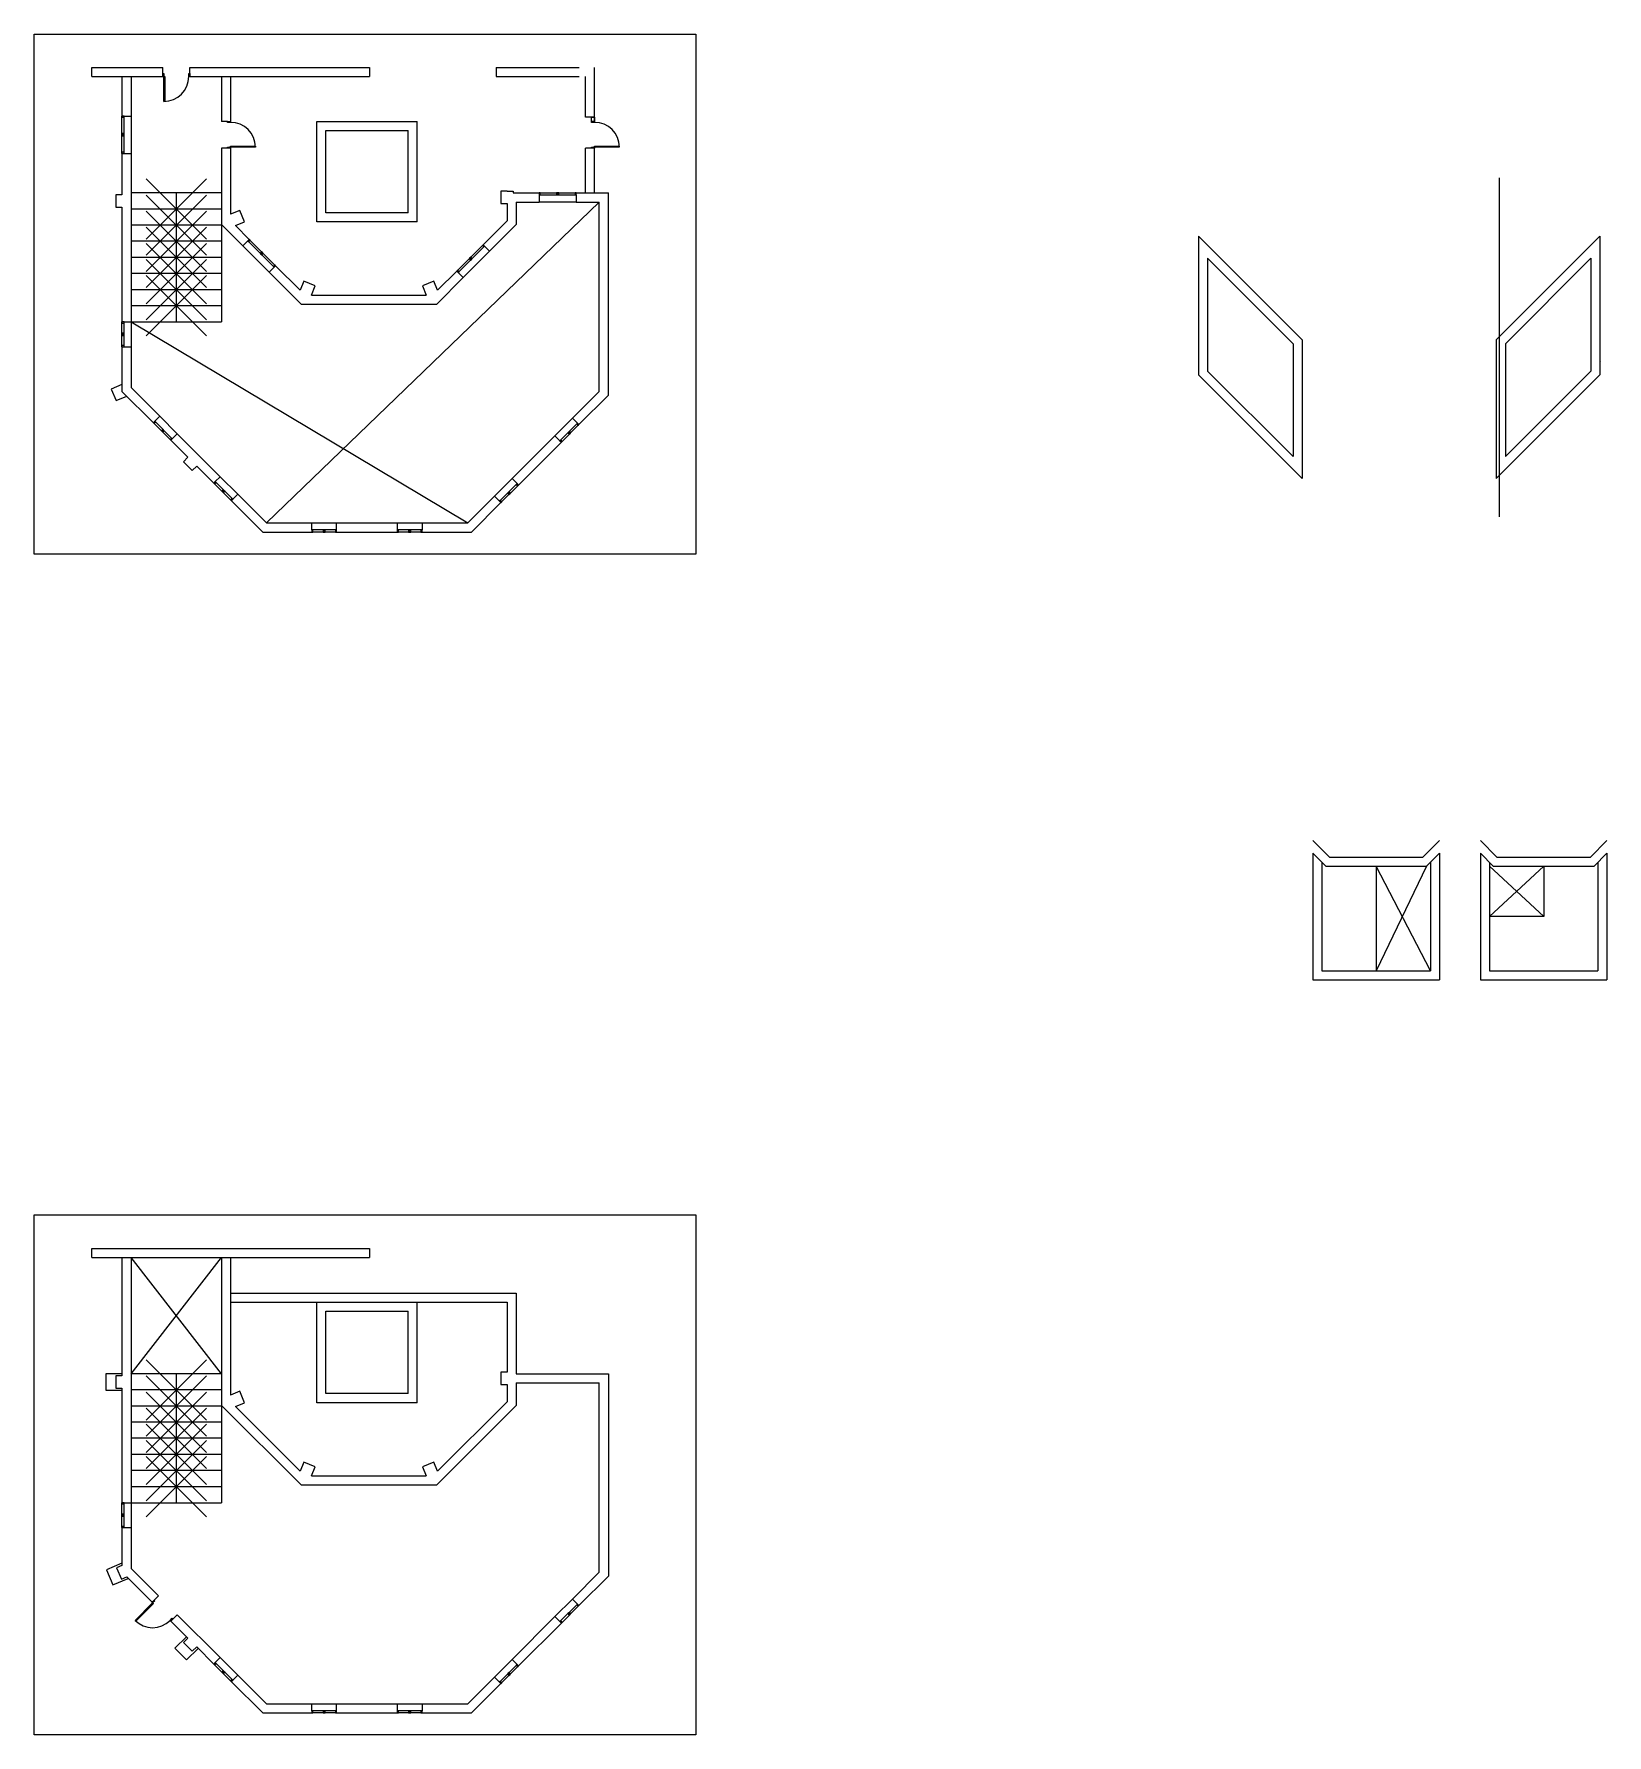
# Model space of a CAD drawing. Header units: millimetres. Extents: x 1968 to 2201, y 2632 to 3071.
# Drawn here: x 2072 to 2124.1, y 2632.3 to 2688.7 of the extents above; entities that cross this region are included whole.
import ezdxf

# ---------------------------------------------------------------- set-up
doc = ezdxf.new("R2010")
doc.units = ezdxf.units.MM
doc.header["$PDMODE"] = 3
for name, color, linetype in [('CarpinteriaExterior', 130, 'Continuous'), ('CarpinteriaInterior', 10, 'Continuous'), ('Imagenes', 50, 'Continuous'), ('PrimerPlano', 160, 'Continuous'), ('SegundoPlano', 254, 'Continuous')]:
    doc.layers.add(name, color=color, linetype=linetype)
picture_1 = doc.add_image_def('image7.png', size_in_pixel=(1832, 1440))

msp = doc.modelspace()

# ---------------------------------------------------------------- linework, layer by layer
at = {"layer": 'CarpinteriaExterior'}
for p, q in [((2074.873, 2684.772), (2074.873, 2686.005)), ((2074.94, 2684.772), (2074.94, 2686.005)), ((2088.708, 2683.46), (2089.941, 2683.46)), ((2088.708, 2683.393), (2089.941, 2683.393)), ((2079.047, 2681.868), (2079.919, 2680.995)), ((2079.095, 2681.915), (2079.967, 2681.043)), ((2085.979, 2680.867), (2086.851, 2681.739)), ((2086.027, 2680.82), (2086.899, 2681.692)), ((2074.873, 2678.358), (2074.873, 2679.181)), ((2074.94, 2678.358), (2074.94, 2679.181)), ((2076.495, 2675.257), (2075.913, 2675.838)), ((2076.542, 2675.304), (2075.961, 2675.885)), ((2089.979, 2675.822), (2089.398, 2675.241)), ((2090.027, 2675.775), (2089.445, 2675.193)), ((2078.499, 2673.253), (2077.917, 2673.834)), ((2078.546, 2673.3), (2077.965, 2673.882)), ((2087.975, 2673.818), (2087.394, 2673.237)), ((2088.023, 2673.771), (2087.441, 2673.189)), ((2081.992, 2672.279), (2081.169, 2672.279)), ((2081.992, 2672.212), (2081.169, 2672.212)), ((2084.825, 2672.279), (2084.003, 2672.279)), ((2084.825, 2672.212), (2084.003, 2672.212)), ((2074.873, 2639.189), (2074.873, 2640.012)), ((2074.94, 2639.189), (2074.94, 2640.012)), ((2089.979, 2636.653), (2089.398, 2636.072)), ((2090.027, 2636.606), (2089.445, 2636.024)), ((2078.499, 2634.084), (2077.917, 2634.665)), ((2078.546, 2634.131), (2077.965, 2634.713)), ((2087.975, 2634.649), (2087.394, 2634.068)), ((2088.023, 2634.602), (2087.441, 2634.021)), ((2081.992, 2633.11), (2081.169, 2633.11)), ((2084.825, 2633.11), (2084.003, 2633.11)), ((2081.992, 2633.043), (2081.169, 2633.043)), ((2084.825, 2633.043), (2084.003, 2633.043))]:
    msp.add_line(p, q, dxfattribs=at)
for points in [[(2074.94, 2686.005), (2074.873, 2686.005), (2074.873, 2685.969), (2074.94, 2685.969), (2074.94, 2686.005)], [(2074.94, 2685.425), (2074.873, 2685.425), (2074.873, 2685.389), (2074.94, 2685.389), (2074.94, 2685.425)], [(2074.94, 2685.389), (2074.873, 2685.389), (2074.873, 2685.352), (2074.94, 2685.352), (2074.94, 2685.389)], [(2074.94, 2684.808), (2074.873, 2684.808), (2074.873, 2684.772), (2074.94, 2684.772), (2074.94, 2684.808)], [(2088.744, 2683.393), (2088.744, 2683.46), (2088.708, 2683.46), (2088.708, 2683.393), (2088.744, 2683.393)], [(2089.325, 2683.393), (2089.325, 2683.46), (2089.288, 2683.46), (2089.288, 2683.393), (2089.325, 2683.393)], [(2089.361, 2683.393), (2089.361, 2683.46), (2089.325, 2683.46), (2089.325, 2683.393), (2089.361, 2683.393)], [(2089.941, 2683.393), (2089.941, 2683.46), (2089.905, 2683.46), (2089.905, 2683.393), (2089.941, 2683.393)], [(2079.073, 2681.842), (2079.12, 2681.889), (2079.095, 2681.915), (2079.047, 2681.868), (2079.073, 2681.842)], [(2086.899, 2681.692), (2086.851, 2681.739), (2086.826, 2681.713), (2086.873, 2681.666), (2086.899, 2681.692)], [(2079.483, 2681.432), (2079.531, 2681.479), (2079.505, 2681.505), (2079.458, 2681.457), (2079.483, 2681.432)], [(2079.509, 2681.406), (2079.556, 2681.453), (2079.531, 2681.479), (2079.483, 2681.432), (2079.509, 2681.406)], [(2079.919, 2680.995), (2079.967, 2681.043), (2079.941, 2681.069), (2079.894, 2681.021), (2079.919, 2680.995)], [(2086.463, 2681.256), (2086.415, 2681.303), (2086.39, 2681.277), (2086.437, 2681.23), (2086.463, 2681.256)], [(2086.488, 2681.281), (2086.441, 2681.329), (2086.415, 2681.303), (2086.463, 2681.256), (2086.488, 2681.281)], [(2086.052, 2680.845), (2086.005, 2680.893), (2085.979, 2680.867), (2086.027, 2680.82), (2086.052, 2680.845)], [(2074.94, 2679.181), (2074.873, 2679.181), (2074.873, 2679.144), (2074.94, 2679.144), (2074.94, 2679.181)], [(2074.94, 2678.806), (2074.873, 2678.806), (2074.873, 2678.769), (2074.94, 2678.769), (2074.94, 2678.806)], [(2074.94, 2678.769), (2074.873, 2678.769), (2074.873, 2678.733), (2074.94, 2678.733), (2074.94, 2678.769)], [(2074.94, 2678.395), (2074.873, 2678.395), (2074.873, 2678.358), (2074.94, 2678.358), (2074.94, 2678.395)], [(2075.961, 2675.885), (2075.913, 2675.838), (2075.939, 2675.812), (2075.987, 2675.86), (2075.961, 2675.885)], [(2076.226, 2675.62), (2076.178, 2675.573), (2076.204, 2675.547), (2076.252, 2675.595), (2076.226, 2675.62)], [(2076.252, 2675.595), (2076.204, 2675.547), (2076.23, 2675.522), (2076.277, 2675.569), (2076.252, 2675.595)], [(2089.663, 2675.506), (2089.71, 2675.458), (2089.736, 2675.484), (2089.689, 2675.532), (2089.663, 2675.506)], [(2089.689, 2675.532), (2089.736, 2675.484), (2089.762, 2675.51), (2089.714, 2675.557), (2089.689, 2675.532)], [(2089.954, 2675.797), (2090.001, 2675.749), (2090.027, 2675.775), (2089.979, 2675.822), (2089.954, 2675.797)], [(2076.517, 2675.33), (2076.469, 2675.282), (2076.495, 2675.257), (2076.542, 2675.304), (2076.517, 2675.33)], [(2089.398, 2675.241), (2089.445, 2675.193), (2089.471, 2675.219), (2089.424, 2675.267), (2089.398, 2675.241)], [(2077.965, 2673.882), (2077.917, 2673.834), (2077.943, 2673.808), (2077.991, 2673.856), (2077.965, 2673.882)], [(2087.95, 2673.793), (2087.997, 2673.745), (2088.023, 2673.771), (2087.975, 2673.818), (2087.95, 2673.793)], [(2078.23, 2673.617), (2078.182, 2673.569), (2078.208, 2673.543), (2078.256, 2673.591), (2078.23, 2673.617)], [(2078.256, 2673.591), (2078.208, 2673.543), (2078.234, 2673.518), (2078.281, 2673.565), (2078.256, 2673.591)], [(2078.521, 2673.326), (2078.473, 2673.278), (2078.499, 2673.253), (2078.546, 2673.3), (2078.521, 2673.326)], [(2087.394, 2673.237), (2087.441, 2673.189), (2087.467, 2673.215), (2087.42, 2673.263), (2087.394, 2673.237)], [(2087.659, 2673.502), (2087.706, 2673.454), (2087.732, 2673.48), (2087.685, 2673.528), (2087.659, 2673.502)], [(2087.685, 2673.528), (2087.732, 2673.48), (2087.758, 2673.506), (2087.71, 2673.553), (2087.685, 2673.528)], [(2081.169, 2672.279), (2081.169, 2672.212), (2081.206, 2672.212), (2081.206, 2672.279), (2081.169, 2672.279)], [(2081.544, 2672.279), (2081.544, 2672.212), (2081.58, 2672.212), (2081.58, 2672.279), (2081.544, 2672.279)], [(2081.58, 2672.279), (2081.58, 2672.212), (2081.617, 2672.212), (2081.617, 2672.279), (2081.58, 2672.279)], [(2081.955, 2672.279), (2081.955, 2672.212), (2081.992, 2672.212), (2081.992, 2672.279), (2081.955, 2672.279)], [(2084.003, 2672.279), (2084.003, 2672.212), (2084.04, 2672.212), (2084.04, 2672.279), (2084.003, 2672.279)], [(2084.378, 2672.279), (2084.378, 2672.212), (2084.414, 2672.212), (2084.414, 2672.279), (2084.378, 2672.279)], [(2084.414, 2672.279), (2084.414, 2672.212), (2084.451, 2672.212), (2084.451, 2672.279), (2084.414, 2672.279)], [(2084.789, 2672.279), (2084.789, 2672.212), (2084.825, 2672.212), (2084.825, 2672.279), (2084.789, 2672.279)], [(2074.94, 2640.012), (2074.873, 2640.012), (2074.873, 2639.975), (2074.94, 2639.975), (2074.94, 2640.012)], [(2074.94, 2639.637), (2074.873, 2639.637), (2074.873, 2639.6), (2074.94, 2639.6), (2074.94, 2639.637)], [(2074.94, 2639.6), (2074.873, 2639.6), (2074.873, 2639.564), (2074.94, 2639.564), (2074.94, 2639.6)], [(2074.94, 2639.226), (2074.873, 2639.226), (2074.873, 2639.189), (2074.94, 2639.189), (2074.94, 2639.226)], [(2089.954, 2636.628), (2090.001, 2636.58), (2090.027, 2636.606), (2089.979, 2636.653), (2089.954, 2636.628)], [(2089.398, 2636.072), (2089.445, 2636.024), (2089.471, 2636.05), (2089.424, 2636.098), (2089.398, 2636.072)], [(2089.663, 2636.337), (2089.71, 2636.289), (2089.736, 2636.315), (2089.689, 2636.363), (2089.663, 2636.337)], [(2089.689, 2636.363), (2089.736, 2636.315), (2089.762, 2636.341), (2089.714, 2636.388), (2089.689, 2636.363)], [(2077.965, 2634.713), (2077.917, 2634.665), (2077.943, 2634.639), (2077.991, 2634.687), (2077.965, 2634.713)], [(2078.23, 2634.448), (2078.182, 2634.4), (2078.208, 2634.374), (2078.256, 2634.422), (2078.23, 2634.448)], [(2078.256, 2634.422), (2078.208, 2634.374), (2078.234, 2634.349), (2078.281, 2634.396), (2078.256, 2634.422)], [(2087.659, 2634.333), (2087.706, 2634.286), (2087.732, 2634.311), (2087.685, 2634.359), (2087.659, 2634.333)], [(2087.685, 2634.359), (2087.732, 2634.311), (2087.758, 2634.337), (2087.71, 2634.384), (2087.685, 2634.359)], [(2087.95, 2634.624), (2087.997, 2634.576), (2088.023, 2634.602), (2087.975, 2634.649), (2087.95, 2634.624)], [(2078.521, 2634.157), (2078.473, 2634.109), (2078.499, 2634.084), (2078.546, 2634.131), (2078.521, 2634.157)], [(2087.394, 2634.068), (2087.441, 2634.021), (2087.467, 2634.046), (2087.42, 2634.094), (2087.394, 2634.068)], [(2081.169, 2633.11), (2081.169, 2633.043), (2081.206, 2633.043), (2081.206, 2633.11), (2081.169, 2633.11)], [(2081.544, 2633.11), (2081.544, 2633.043), (2081.58, 2633.043), (2081.58, 2633.11), (2081.544, 2633.11)], [(2081.58, 2633.11), (2081.58, 2633.043), (2081.617, 2633.043), (2081.617, 2633.11), (2081.58, 2633.11)], [(2081.955, 2633.11), (2081.955, 2633.043), (2081.992, 2633.043), (2081.992, 2633.11), (2081.955, 2633.11)], [(2084.003, 2633.11), (2084.003, 2633.043), (2084.04, 2633.043), (2084.04, 2633.11), (2084.003, 2633.11)], [(2084.378, 2633.11), (2084.378, 2633.043), (2084.414, 2633.043), (2084.414, 2633.11), (2084.378, 2633.11)], [(2084.414, 2633.11), (2084.414, 2633.043), (2084.451, 2633.043), (2084.451, 2633.11), (2084.414, 2633.11)], [(2084.789, 2633.11), (2084.789, 2633.043), (2084.825, 2633.043), (2084.825, 2633.11), (2084.789, 2633.11)]]:
    msp.add_lwpolyline(points, dxfattribs=at)
for points in [[(2078.477, 2685.833), (2078.477, 2685.8), (2078.376, 2685.8), (2078.376, 2685.833)], [(2090.546, 2685.967), (2090.546, 2685.833), (2090.445, 2685.833), (2090.445, 2685.967)], [(2090.546, 2685.833), (2090.546, 2685.8), (2090.445, 2685.8), (2090.445, 2685.833)], [(2078.477, 2684.977), (2078.477, 2684.944), (2078.376, 2684.944), (2078.376, 2684.977)], [(2079.299, 2685.011), (2079.299, 2684.977), (2078.477, 2684.977), (2078.477, 2685.011)], [(2090.546, 2684.977), (2090.546, 2684.944), (2090.445, 2684.944), (2090.445, 2684.977)], [(2091.368, 2685.011), (2091.368, 2684.977), (2090.546, 2684.977), (2090.546, 2685.011)], [(2075.332, 2636.088), (2075.308, 2636.111), (2075.89, 2636.693), (2075.913, 2636.669)], [(2075.89, 2636.693), (2075.866, 2636.717), (2075.937, 2636.788), (2075.961, 2636.764)], [(2076.495, 2636.088), (2076.471, 2636.111), (2076.542, 2636.182), (2076.566, 2636.159)]]:
    msp.add_lwpolyline(points, close=True, dxfattribs=at)
for centre, start, end in [((2078.477, 2684.977), 0, 90), ((2090.546, 2684.977), 0, 90), ((2075.89, 2636.693), 225, 315)]:
    msp.add_arc(centre, 0.823, start, end, dxfattribs=at)
at = {"layer": 'CarpinteriaInterior'}
for points in [[(2076.264, 2687.317), (2076.23, 2687.317), (2076.23, 2687.417), (2076.264, 2687.417)], [(2076.297, 2686.494), (2076.264, 2686.494), (2076.264, 2687.317), (2076.297, 2687.317)], [(2077.12, 2687.317), (2077.086, 2687.317), (2077.086, 2687.417), (2077.12, 2687.417)]]:
    msp.add_lwpolyline(points, close=True, dxfattribs=at)
msp.add_arc((2076.264, 2687.317), 0.823, 270, 0, dxfattribs=at)
at = {"layer": 'PrimerPlano'}
for p, q in [((2073.876, 2687.619), (2076.23, 2687.619)), ((2073.876, 2687.317), (2073.876, 2687.619)), ((2073.876, 2687.317), (2076.23, 2687.317)), ((2074.873, 2687.317), (2074.873, 2686.005)), ((2075.175, 2687.317), (2075.175, 2686.005)), ((2076.23, 2687.417), (2076.23, 2687.619)), ((2077.12, 2687.417), (2077.12, 2687.619)), ((2077.12, 2687.619), (2083.086, 2687.619)), ((2077.12, 2687.317), (2078.915, 2687.317)), ((2078.175, 2687.317), (2078.175, 2685.833)), ((2078.477, 2687.317), (2078.477, 2685.833)), ((2078.915, 2687.317), (2083.086, 2687.317)), ((2083.086, 2687.619), (2083.086, 2687.317)), ((2087.285, 2687.619), (2090.032, 2687.619)), ((2087.285, 2687.619), (2087.285, 2687.317)), ((2087.285, 2687.317), (2090.032, 2687.317)), ((2090.244, 2685.967), (2090.244, 2687.317)), ((2090.546, 2685.833), (2090.546, 2687.619)), ((2074.94, 2686.005), (2075.175, 2686.005)), ((2078.376, 2685.833), (2078.175, 2685.833)), ((2081.331, 2682.5), (2081.331, 2685.833)), ((2081.331, 2685.833), (2084.664, 2685.833)), ((2081.633, 2682.802), (2081.633, 2685.532)), ((2081.633, 2685.532), (2084.362, 2685.532)), ((2084.362, 2682.802), (2084.362, 2685.532)), ((2084.664, 2682.5), (2084.664, 2685.833)), ((2090.546, 2685.967), (2090.244, 2685.967)), ((2074.873, 2684.772), (2074.873, 2683.393)), ((2074.94, 2684.772), (2075.175, 2684.772)), ((2075.175, 2684.772), (2075.175, 2679.181)), ((2078.376, 2684.944), (2078.175, 2684.944)), ((2078.175, 2684.944), (2078.175, 2682.408)), ((2078.477, 2684.944), (2078.477, 2682.756)), ((2090.244, 2683.46), (2090.244, 2684.944)), ((2090.445, 2684.944), (2090.244, 2684.944)), ((2090.546, 2683.46), (2090.546, 2684.944)), ((2074.668, 2683.393), (2074.668, 2682.982)), ((2074.873, 2683.393), (2074.668, 2683.393)), ((2087.44, 2683.515), (2087.44, 2683.104)), ((2087.645, 2683.515), (2087.44, 2683.515)), ((2087.645, 2683.515), (2087.851, 2683.515)), ((2087.851, 2683.515), (2087.851, 2683.46)), ((2087.851, 2683.46), (2088.708, 2683.46)), ((2088.708, 2683.393), (2088.708, 2683.158)), ((2089.941, 2683.46), (2091.004, 2683.46)), ((2089.941, 2683.393), (2089.941, 2683.158)), ((2091.004, 2676.752), (2091.004, 2683.46)), ((2074.668, 2682.982), (2074.873, 2682.982)), ((2074.873, 2682.982), (2074.873, 2679.181)), ((2078.778, 2682.88), (2078.477, 2682.756)), ((2078.935, 2682.5), (2078.778, 2682.88)), ((2084.362, 2682.802), (2081.633, 2682.802)), ((2087.44, 2683.104), (2087.645, 2683.104)), ((2087.645, 2683.104), (2087.645, 2682.533)), ((2087.947, 2683.158), (2088.708, 2683.158)), ((2087.947, 2683.158), (2087.947, 2682.408)), ((2089.941, 2683.158), (2090.702, 2683.158)), ((2090.702, 2676.877), (2090.702, 2683.158)), ((2078.175, 2682.408), (2078.881, 2681.702)), ((2078.634, 2682.376), (2078.935, 2682.5)), ((2079.095, 2681.915), (2078.634, 2682.376)), ((2084.664, 2682.5), (2081.331, 2682.5)), ((2086.851, 2681.739), (2087.645, 2682.533)), ((2087.947, 2682.408), (2087.065, 2681.526)), ((2079.047, 2681.868), (2078.881, 2681.702)), ((2086.899, 2681.692), (2087.065, 2681.526)), ((2114.015, 2678.584), (2110.574, 2682.025)), ((2110.574, 2682.025), (2110.574, 2677.425)), ((2120.454, 2678.584), (2123.894, 2682.025)), ((2123.894, 2682.025), (2123.894, 2677.425)), ((2080.779, 2680.231), (2079.967, 2681.043)), ((2113.713, 2678.459), (2110.876, 2681.296)), ((2110.876, 2681.296), (2110.876, 2677.55)), ((2120.756, 2678.459), (2123.592, 2681.296)), ((2123.592, 2681.296), (2123.592, 2677.55)), ((2079.919, 2680.995), (2079.753, 2680.83)), ((2079.753, 2680.83), (2080.811, 2679.772)), ((2080.904, 2680.532), (2080.779, 2680.231)), ((2081.284, 2680.374), (2080.904, 2680.532)), ((2085.218, 2680.532), (2084.838, 2680.374)), ((2085.343, 2680.231), (2085.218, 2680.532)), ((2086.193, 2680.654), (2085.31, 2679.772)), ((2085.343, 2680.231), (2085.979, 2680.867)), ((2086.027, 2680.82), (2086.193, 2680.654)), ((2081.159, 2680.073), (2081.284, 2680.374)), ((2081.159, 2680.073), (2084.963, 2680.073)), ((2084.838, 2680.374), (2084.963, 2680.073)), ((2080.811, 2679.772), (2085.31, 2679.772)), ((2074.94, 2679.181), (2075.175, 2679.181)), ((2074.873, 2678.358), (2074.873, 2676.878)), ((2074.94, 2678.358), (2075.175, 2678.358)), ((2075.175, 2678.358), (2075.175, 2677.003)), ((2113.713, 2678.459), (2113.713, 2674.713)), ((2114.015, 2678.584), (2114.015, 2673.984)), ((2120.454, 2678.584), (2120.454, 2673.984)), ((2120.756, 2678.459), (2120.756, 2674.713)), ((2123.894, 2677.851), (2123.915, 2677.872)), ((2074.873, 2677.101), (2074.519, 2676.954)), ((2114.015, 2673.984), (2110.574, 2677.425)), ((2113.713, 2674.713), (2110.876, 2677.55)), ((2123.894, 2677.425), (2120.454, 2673.984)), ((2120.756, 2674.713), (2123.592, 2677.55)), ((2074.519, 2676.954), (2074.676, 2676.574)), ((2074.676, 2676.574), (2075.03, 2676.721)), ((2075.913, 2675.838), (2074.873, 2676.878)), ((2075.175, 2677.003), (2076.127, 2676.051)), ((2089.813, 2675.988), (2090.702, 2676.877)), ((2091.004, 2676.752), (2090.027, 2675.775)), ((2075.961, 2675.885), (2076.127, 2676.051)), ((2089.813, 2675.988), (2089.979, 2675.822)), ((2076.542, 2675.304), (2076.708, 2675.47)), ((2076.708, 2675.47), (2078.131, 2674.047)), ((2087.809, 2673.984), (2089.232, 2675.407)), ((2089.232, 2675.407), (2089.398, 2675.241)), ((2077.061, 2674.691), (2076.495, 2675.257)), ((2089.445, 2675.193), (2088.023, 2673.771)), ((2077.061, 2674.691), (2076.915, 2674.545)), ((2077.206, 2674.255), (2076.915, 2674.545)), ((2077.206, 2674.255), (2077.352, 2674.4)), ((2077.917, 2673.834), (2077.352, 2674.4)), ((2077.965, 2673.882), (2078.131, 2674.047)), ((2087.809, 2673.984), (2087.975, 2673.818)), ((2079.539, 2672.212), (2078.499, 2673.253)), ((2078.546, 2673.3), (2078.712, 2673.466)), ((2078.712, 2673.466), (2079.664, 2672.514)), ((2086.339, 2672.514), (2087.228, 2673.403)), ((2087.441, 2673.189), (2086.464, 2672.212)), ((2087.228, 2673.403), (2087.394, 2673.237)), ((2079.539, 2672.212), (2081.169, 2672.212)), ((2079.664, 2672.514), (2081.169, 2672.514)), ((2081.169, 2672.279), (2081.169, 2672.514)), ((2081.992, 2672.279), (2081.992, 2672.514)), ((2081.992, 2672.514), (2084.003, 2672.514)), ((2081.992, 2672.212), (2084.003, 2672.212)), ((2084.003, 2672.514), (2084.003, 2672.279)), ((2084.825, 2672.514), (2084.825, 2672.279)), ((2084.825, 2672.514), (2086.339, 2672.514)), ((2084.825, 2672.212), (2086.464, 2672.212)), ((2114.923, 2661.43), (2114.372, 2661.981)), ((2118.019, 2661.43), (2118.571, 2661.981)), ((2120.478, 2661.43), (2119.926, 2661.981)), ((2123.574, 2661.43), (2124.126, 2661.981)), ((2114.798, 2661.128), (2114.372, 2661.555)), ((2114.372, 2661.555), (2114.372, 2657.355)), ((2114.923, 2661.43), (2118.019, 2661.43)), ((2118.144, 2661.128), (2118.571, 2661.555)), ((2118.571, 2661.555), (2118.571, 2657.355)), ((2120.353, 2661.128), (2119.926, 2661.555)), ((2119.926, 2661.555), (2119.926, 2657.355)), ((2120.478, 2661.43), (2123.574, 2661.43)), ((2123.699, 2661.128), (2124.126, 2661.555)), ((2124.126, 2661.555), (2124.126, 2657.355)), ((2114.673, 2661.253), (2114.673, 2657.657)), ((2114.798, 2661.128), (2118.144, 2661.128)), ((2116.471, 2661.128), (2116.471, 2657.657)), ((2118.269, 2661.253), (2118.269, 2657.657)), ((2120.228, 2661.253), (2120.228, 2657.657)), ((2120.353, 2661.128), (2123.699, 2661.128)), ((2122.026, 2661.128), (2122.026, 2659.455)), ((2123.824, 2661.253), (2123.824, 2657.657)), ((2122.026, 2659.455), (2120.228, 2659.455)), ((2114.372, 2657.355), (2118.571, 2657.355)), ((2114.673, 2657.657), (2118.269, 2657.657)), ((2119.926, 2657.355), (2124.126, 2657.355)), ((2120.228, 2657.657), (2123.824, 2657.657)), ((2073.876, 2648.45), (2077.12, 2648.45)), ((2073.876, 2648.148), (2073.876, 2648.45)), ((2077.12, 2648.45), (2083.086, 2648.45)), ((2083.086, 2648.45), (2083.086, 2648.148)), ((2073.876, 2648.148), (2077.12, 2648.148)), ((2074.873, 2648.148), (2074.873, 2644.224)), ((2075.175, 2648.148), (2075.175, 2640.012)), ((2077.12, 2648.148), (2078.915, 2648.148)), ((2078.175, 2648.148), (2078.175, 2643.239)), ((2078.477, 2648.148), (2078.477, 2643.587)), ((2078.915, 2648.148), (2083.086, 2648.148)), ((2078.477, 2646.966), (2087.947, 2646.966)), ((2078.477, 2646.664), (2087.645, 2646.664)), ((2081.331, 2643.332), (2081.331, 2646.664)), ((2084.664, 2643.332), (2084.664, 2646.664)), ((2087.645, 2646.664), (2087.645, 2644.346)), ((2087.947, 2646.966), (2087.947, 2644.291)), ((2081.633, 2643.633), (2081.633, 2646.363)), ((2081.633, 2646.363), (2084.362, 2646.363)), ((2084.362, 2643.633), (2084.362, 2646.363)), ((2087.44, 2644.346), (2087.44, 2643.935)), ((2087.645, 2644.346), (2087.44, 2644.346)), ((2074.332, 2644.291), (2074.332, 2643.746)), ((2074.873, 2644.291), (2074.332, 2644.291)), ((2074.668, 2644.224), (2074.668, 2643.813)), ((2074.873, 2644.224), (2074.668, 2644.224)), ((2074.668, 2643.813), (2074.873, 2643.813)), ((2074.873, 2643.813), (2074.873, 2640.012)), ((2087.44, 2643.935), (2087.645, 2643.935)), ((2087.645, 2643.935), (2087.645, 2643.364)), ((2087.947, 2644.291), (2091.004, 2644.291)), ((2087.947, 2643.99), (2090.702, 2643.99)), ((2087.947, 2643.99), (2087.947, 2643.239)), ((2090.702, 2637.708), (2090.702, 2643.99)), ((2091.004, 2644.291), (2091.004, 2637.583)), ((2074.332, 2643.746), (2074.873, 2643.746)), ((2078.175, 2643.239), (2080.811, 2640.603)), ((2078.778, 2643.711), (2078.477, 2643.587)), ((2078.634, 2643.207), (2078.935, 2643.332)), ((2078.935, 2643.332), (2078.778, 2643.711)), ((2084.664, 2643.332), (2081.331, 2643.332)), ((2084.362, 2643.633), (2081.633, 2643.633)), ((2087.947, 2643.239), (2085.31, 2640.603)), ((2085.343, 2641.062), (2087.645, 2643.364)), ((2078.634, 2643.207), (2080.779, 2641.062)), ((2080.904, 2641.363), (2080.779, 2641.062)), ((2081.284, 2641.206), (2080.904, 2641.363)), ((2081.159, 2640.904), (2081.284, 2641.206)), ((2085.218, 2641.363), (2084.838, 2641.206)), ((2084.838, 2641.206), (2084.963, 2640.904)), ((2085.343, 2641.062), (2085.218, 2641.363)), ((2080.811, 2640.603), (2085.31, 2640.603)), ((2081.159, 2640.904), (2084.963, 2640.904)), ((2074.94, 2640.012), (2075.175, 2640.012)), ((2074.873, 2639.189), (2074.873, 2637.932)), ((2074.94, 2639.189), (2075.175, 2639.189)), ((2075.175, 2639.189), (2075.175, 2637.834)), ((2074.873, 2638.005), (2074.361, 2637.792)), ((2074.361, 2637.792), (2074.569, 2637.288)), ((2074.873, 2637.932), (2074.696, 2637.859)), ((2074.696, 2637.859), (2074.853, 2637.479)), ((2075.175, 2637.834), (2076.079, 2636.93)), ((2089.813, 2636.819), (2090.702, 2637.708)), ((2091.004, 2637.583), (2090.027, 2636.606)), ((2074.569, 2637.288), (2075.082, 2637.501)), ((2074.853, 2637.479), (2075.03, 2637.552)), ((2075.913, 2636.669), (2075.03, 2637.552)), ((2075.937, 2636.788), (2076.079, 2636.93)), ((2089.813, 2636.819), (2089.979, 2636.653)), ((2077.061, 2635.522), (2076.495, 2636.088)), ((2076.566, 2636.159), (2076.708, 2636.301)), ((2076.708, 2636.301), (2078.131, 2634.879)), ((2087.809, 2634.815), (2089.232, 2636.238)), ((2089.445, 2636.024), (2088.023, 2634.602)), ((2089.232, 2636.238), (2089.398, 2636.072)), ((2077.013, 2635.569), (2076.631, 2635.187)), ((2077.061, 2635.522), (2076.915, 2635.376)), ((2077.206, 2635.086), (2076.915, 2635.376)), ((2076.631, 2635.187), (2077.017, 2634.801)), ((2077.017, 2634.801), (2077.399, 2635.184)), ((2077.206, 2635.086), (2077.352, 2635.231)), ((2077.917, 2634.665), (2077.352, 2635.231)), ((2077.965, 2634.713), (2078.131, 2634.879)), ((2087.809, 2634.815), (2087.975, 2634.649)), ((2078.546, 2634.131), (2078.712, 2634.297)), ((2078.712, 2634.297), (2079.664, 2633.345)), ((2086.339, 2633.345), (2087.228, 2634.234)), ((2087.228, 2634.234), (2087.394, 2634.068)), ((2079.539, 2633.043), (2078.499, 2634.084)), ((2087.441, 2634.021), (2086.464, 2633.043)), ((2079.664, 2633.345), (2081.169, 2633.345)), ((2081.169, 2633.11), (2081.169, 2633.345)), ((2081.992, 2633.345), (2084.003, 2633.345)), ((2081.992, 2633.11), (2081.992, 2633.345)), ((2084.003, 2633.345), (2084.003, 2633.11)), ((2084.825, 2633.345), (2086.339, 2633.345)), ((2084.825, 2633.345), (2084.825, 2633.11)), ((2079.539, 2633.043), (2081.169, 2633.043)), ((2081.992, 2633.043), (2084.003, 2633.043)), ((2084.825, 2633.043), (2086.464, 2633.043))]:
    msp.add_line(p, q, dxfattribs=at)
at = {"layer": 'SegundoPlano'}
for p, q in [((2075.175, 2686.005), (2075.175, 2684.772)), ((2120.55, 2683.963), (2120.55, 2672.715)), ((2078.175, 2683.46), (2075.175, 2683.46)), ((2076.675, 2683.46), (2076.675, 2679.181)), ((2078.175, 2682.925), (2075.175, 2682.925)), ((2090.702, 2683.158), (2079.664, 2672.514)), ((2089.941, 2683.158), (2088.708, 2683.158)), ((2078.175, 2682.39), (2075.175, 2682.39)), ((2078.175, 2682.408), (2078.175, 2679.181)), ((2078.175, 2681.855), (2075.175, 2681.855)), ((2079.753, 2680.83), (2078.881, 2681.702)), ((2078.175, 2681.32), (2075.175, 2681.32)), ((2087.065, 2681.526), (2086.193, 2680.654)), ((2078.175, 2680.785), (2075.175, 2680.785)), ((2078.175, 2680.25), (2075.175, 2680.25)), ((2078.175, 2679.715), (2075.175, 2679.715)), ((2075.175, 2679.181), (2075.175, 2678.358)), ((2075.175, 2679.181), (2078.175, 2679.181)), ((2075.175, 2679.181), (2086.339, 2672.514)), ((2076.127, 2676.051), (2076.708, 2675.47)), ((2089.232, 2675.407), (2089.813, 2675.988)), ((2078.131, 2674.047), (2078.712, 2673.466)), ((2087.228, 2673.403), (2087.809, 2673.984)), ((2081.169, 2672.514), (2081.992, 2672.514)), ((2084.003, 2672.514), (2084.825, 2672.514)), ((2118.269, 2657.657), (2116.471, 2661.128)), ((2118.144, 2661.128), (2116.471, 2657.657)), ((2122.026, 2661.128), (2120.228, 2659.455)), ((2122.026, 2659.455), (2120.228, 2661.128)), ((2078.175, 2644.291), (2075.175, 2648.148)), ((2075.175, 2644.291), (2078.175, 2648.148)), ((2078.175, 2644.291), (2075.175, 2644.291)), ((2076.675, 2644.291), (2076.675, 2640.012)), ((2078.175, 2643.756), (2075.175, 2643.756)), ((2078.175, 2643.221), (2075.175, 2643.221)), ((2078.175, 2643.239), (2078.175, 2640.012)), ((2078.175, 2642.686), (2075.175, 2642.686)), ((2078.175, 2642.151), (2075.175, 2642.151)), ((2078.175, 2641.616), (2075.175, 2641.616)), ((2078.175, 2641.082), (2075.175, 2641.082)), ((2078.175, 2640.547), (2075.175, 2640.547)), ((2075.175, 2640.012), (2075.175, 2639.189)), ((2075.175, 2640.012), (2078.175, 2640.012)), ((2089.232, 2636.238), (2089.813, 2636.819)), ((2078.131, 2634.879), (2078.712, 2634.297)), ((2087.228, 2634.234), (2087.809, 2634.815)), ((2081.169, 2633.345), (2081.992, 2633.345)), ((2084.003, 2633.345), (2084.825, 2633.345))]:
    msp.add_line(p, q, dxfattribs=at)
for p in [(2076.675, 2682.925), (2076.675, 2682.39), (2076.675, 2681.855), (2076.675, 2681.32), (2076.675, 2680.785), (2076.675, 2680.25), (2076.675, 2679.715), (2076.675, 2643.756), (2076.675, 2643.221), (2076.675, 2642.686), (2076.675, 2642.151), (2076.675, 2641.616), (2076.675, 2641.082), (2076.675, 2640.547)]:
    msp.add_point(p, dxfattribs=at)

# ---------------------------------------------------------------- pictures from other files: only their frames are drawn
at = {"layer": 'Imagenes'}
image = msp.add_image(picture_1, insert=(2071.955, 2671.48), size_in_units=(21.946, 17.25), dxfattribs=at)
image.dxf.flags = 7
image = msp.add_image(picture_1, insert=(2071.955, 2632.311), size_in_units=(21.946, 17.25), dxfattribs=at)
image.dxf.flags = 7

doc.saveas('drawing.dxf')
